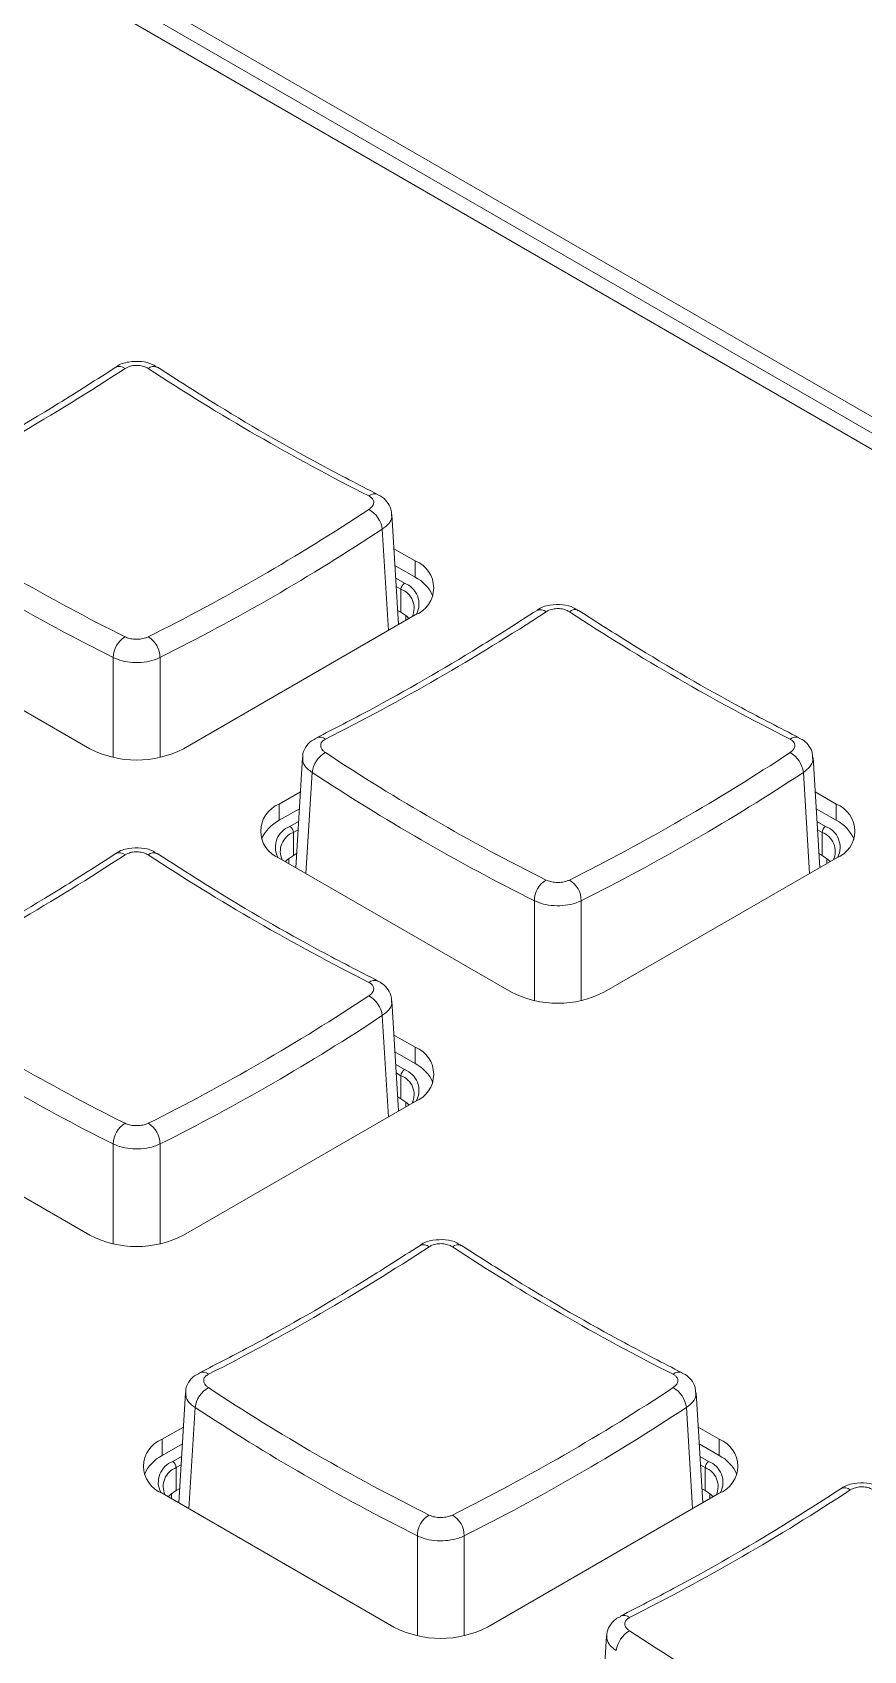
# Model space of a CAD drawing. Header units: millimetres. Extents: x 69 to 580, y 43 to 425.
# Drawn here: x 413.33 to 425.89, y 376.12 to 400.57 of the extents above; entities that cross this region are included whole.
import ezdxf

# ---------------------------------------------------------------- set-up
doc = ezdxf.new("R2010")
doc.units = ezdxf.units.MM

msp = doc.modelspace()

# ---------------------------------------------------------------- linework, layer by layer
at = {"color": 7, "linetype": 'Continuous', "lineweight": 15}
for p, q in [((549.2342, 323.6282), (406.8229, 405.8405)), ((406.3986, 405.5956), (455.2067, 377.4193)), ((549.2342, 323.3832), (406.8229, 405.5955)), ((418.862, 391.6252), (418.7615, 393.2873)), ((419.111, 392.5853), (418.7928, 392.769)), ((419.111, 392.3403), (419.111, 392.5853)), ((419.111, 392.3403), (418.8082, 392.5152)), ((418.8989, 391.8096), (418.8989, 392.1566)), ((410.6964, 391.7689), (414.1966, 389.7483)), ((415.6108, 389.7483), (419.111, 391.7689)), ((418.8989, 391.8096), (418.8491, 391.8383)), ((417.4099, 389.6135), (417.3094, 387.9513)), ((425.226, 387.9513), (425.1254, 389.6135)), ((417.3786, 389.0952), (417.0604, 388.9115)), ((425.475, 388.9115), (425.1568, 389.0952)), ((417.0604, 388.6665), (417.0604, 388.9115)), ((417.3632, 388.8413), (417.0604, 388.6665)), ((425.475, 388.6665), (425.1721, 388.8413)), ((425.475, 388.6665), (425.475, 388.9115)), ((417.2725, 388.1358), (417.2725, 388.4828)), ((425.2628, 388.1358), (425.2628, 388.4828)), ((417.0604, 388.0951), (420.5606, 386.0745)), ((417.3223, 388.1645), (417.2725, 388.1358)), ((421.9748, 386.0745), (425.475, 388.0951)), ((425.2628, 388.1358), (425.2131, 388.1645)), ((418.862, 384.2775), (418.7615, 385.9396)), ((419.111, 385.2376), (418.7928, 385.4213)), ((419.111, 384.9927), (418.8082, 385.1675)), ((419.111, 384.9927), (419.111, 385.2376)), ((418.8989, 384.4619), (418.8989, 384.809)), ((410.6964, 384.4212), (414.1966, 382.4006)), ((415.6108, 382.4006), (419.111, 384.4212)), ((418.8989, 384.4619), (418.8491, 384.4907)), ((415.6422, 380.0207), (415.5415, 378.3569)), ((423.4582, 378.3585), (423.3577, 380.0207)), ((415.6108, 379.5024), (415.2912, 379.3178)), ((423.7057, 379.3178), (423.3891, 379.5006)), ((415.2912, 379.0729), (415.2912, 379.3178)), ((415.5955, 379.2485), (415.2912, 379.0729)), ((423.7057, 379.0729), (423.4045, 379.2468)), ((423.7057, 379.0729), (423.7057, 379.3178)), ((415.5033, 378.5421), (415.5033, 378.8892)), ((423.4936, 378.5421), (423.4936, 378.8892)), ((415.2912, 378.5014), (418.7913, 376.4808)), ((415.5545, 378.5717), (415.5033, 378.5421)), ((420.2056, 376.4808), (423.7057, 378.5014)), ((423.4936, 378.5421), (423.4454, 378.5699)), ((422.0061, 376.3469), (421.9055, 374.683))]:
    msp.add_line(p, q, dxfattribs=at)
at = {"color": 8, "linetype": 'Continuous', "lineweight": 15}
for p, q in [((418.7083, 391.5364), (418.6159, 393.0648)), ((418.8197, 392.3248), (418.9519, 392.2485)), ((418.8989, 392.1566), (418.8274, 392.1979)), ((418.9696, 391.7619), (418.9696, 391.6873)), ((414.5504, 389.6164), (414.5504, 391.1258)), ((415.2571, 391.1258), (415.2571, 389.6164)), ((417.5555, 389.3909), (417.4631, 387.8626)), ((425.0723, 387.8626), (424.9799, 389.3909)), ((417.2195, 388.5747), (417.3517, 388.651)), ((417.344, 388.5241), (417.2725, 388.4828)), ((425.1837, 388.651), (425.3159, 388.5747)), ((425.2628, 388.4828), (425.1913, 388.5241)), ((417.2018, 388.0881), (417.2018, 388.0134)), ((425.3336, 388.0881), (425.3336, 388.0134)), ((420.9144, 385.9426), (420.9144, 387.4519)), ((421.621, 387.4519), (421.621, 385.9426)), ((418.7083, 384.1888), (418.6159, 385.7171)), ((418.8197, 384.9772), (418.9519, 384.9008)), ((418.8989, 384.809), (418.8274, 384.8503)), ((418.9696, 384.4142), (418.9696, 384.3396)), ((414.5504, 382.2688), (414.5504, 383.7781)), ((415.2571, 383.7781), (415.2571, 382.2688)), ((415.7878, 379.7981), (415.6952, 378.2682)), ((423.3045, 378.2698), (423.2121, 379.7981)), ((415.4503, 378.981), (415.584, 379.0582)), ((415.5763, 378.9313), (415.5033, 378.8892)), ((423.416, 379.0564), (423.5466, 378.981)), ((423.4936, 378.8892), (423.4237, 378.9295)), ((415.4326, 378.4944), (415.4326, 378.4198)), ((423.5643, 378.4944), (423.5643, 378.4198)), ((419.1466, 376.3486), (419.1466, 377.8591)), ((419.8533, 377.8591), (419.8533, 376.3493))]:
    msp.add_line(p, q, dxfattribs=at)
at = {"color": 7, "linetype": 'Continuous', "lineweight": 15, "flags": 128}
for points in [[(419.0196, 391.7161), (418.9859, 391.7484), (418.8989, 391.8096)], [(417.2725, 388.1358), (417.1855, 388.0745), (417.1518, 388.0423)], [(425.3836, 388.0423), (425.3499, 388.0745), (425.2628, 388.1358)], [(419.0196, 384.3685), (418.9859, 384.4007), (418.8989, 384.4619)], [(415.5033, 378.5421), (415.4162, 378.4809), (415.3826, 378.4487)], [(423.6143, 378.4487), (423.5807, 378.4809), (423.4936, 378.5421)]]:
    msp.add_lwpolyline(points, dxfattribs=at)
at = {"color": 8, "linetype": 'Continuous', "lineweight": 15}
for centre, radius, start, end in [((414.6432, 395.3946), 0.1288, 48.62858, 113.97007), ((415.1634, 395.3999), 0.1243, 64.67856, 132.7062), ((418.4999, 393.4648), 0.1326, 67.227, 130.28496), ((418.8355, 391.9342), 0.3351, 333.16409, 69.67721), ((421.0072, 391.7208), 0.1288, 48.62778, 113.97087), ((421.5274, 391.7261), 0.1243, 64.67677, 132.71113), ((417.6709, 389.787), 0.1361, 50.59763, 111.91411), ((424.8639, 389.791), 0.1326, 67.22962, 130.28548), ((417.3359, 388.2604), 0.3351, 110.32053, 206.83817), ((425.1995, 388.2604), 0.3351, 333.16197, 69.67933), ((414.6432, 388.047), 0.1288, 48.62631, 113.97156), ((415.1634, 388.0523), 0.1243, 64.68018, 132.70817), ((418.4999, 386.1171), 0.1326, 67.23046, 130.28465), ((418.8355, 384.5866), 0.3351, 333.16176, 69.67919), ((419.7596, 382.1333), 0.1243, 64.67892, 132.70786), ((415.9031, 380.1943), 0.136, 50.5843, 111.92835), ((423.0961, 380.1982), 0.1326, 67.2272, 130.28633), ((415.5666, 378.6668), 0.3351, 110.32119, 206.83751), ((423.4302, 378.6668), 0.3351, 333.16282, 69.67813), ((422.2671, 376.5205), 0.136, 50.5843, 111.92835)]:
    msp.add_arc(centre, radius, start, end, dxfattribs=at)
at = {"color": 7, "linetype": 'Continuous', "lineweight": 15}
for centre, radius, start, end in [((396.0092, 424.0661), 34.1604, 296.76618, 303.22844), ((433.7975, 424.0648), 34.1588, 236.77142, 243.23396), ((428.9604, 419.9427), 31.86, 236.53799, 243.46739), ((400.846, 419.9445), 31.862, 296.53283, 303.46179), ((418.214, 393.0108), 0.4055, 7.64986, 60.42118), ((428.8841, 419.8339), 32.0875, 236.53799, 243.46739), ((400.9242, 419.8323), 32.0857, 296.53242, 303.46221), ((418.9561, 392.1771), 0.4366, 290.78266, 69.2166), ((418.8443, 391.8177), 0.5868, 23.81631, 62.96846), ((419.014, 392.1514), 0.1153, 122.6058, 177.39358), ((418.7931, 391.8719), 0.3037, 335.19453, 69.61885), ((402.3731, 420.3923), 34.1604, 296.76618, 303.22844), ((440.1615, 420.391), 34.1588, 236.77142, 243.23396), ((414.9102, 391.1277), 0.3598, 120.36725, 180.31417), ((414.8973, 391.1278), 0.3598, 359.68366, 59.63491), ((414.9037, 391.113), 1.537, 242.60949, 297.39069), ((417.9574, 389.337), 0.4055, 119.57794, 172.34963), ((435.3244, 416.2689), 31.86, 236.53799, 243.46739), ((407.2118, 416.2676), 31.8585, 296.53245, 303.46217), ((424.5779, 389.3369), 0.4055, 7.65129, 60.4206), ((435.2481, 416.16), 32.0875, 236.53799, 243.46739), ((407.2864, 416.1615), 32.0892, 296.5328, 303.46183), ((417.2153, 388.5033), 0.4366, 110.78289, 249.21655), ((425.32, 388.5033), 0.4366, 290.78382, 69.21618), ((417.3271, 388.1439), 0.5868, 117.03066, 156.18332), ((417.3783, 388.1981), 0.3037, 110.37971, 204.80769), ((417.1574, 388.4776), 0.1153, 2.60347, 57.3955), ((425.378, 388.4776), 0.1153, 122.6058, 177.39358), ((425.1571, 388.1981), 0.3037, 335.19249, 69.62089), ((425.2083, 388.1438), 0.5868, 23.81718, 62.9681), ((396.0092, 416.7184), 34.1603, 296.76618, 303.22844), ((433.7974, 416.7169), 34.1586, 236.77139, 243.23399), ((421.2741, 387.4539), 0.3598, 120.36283, 180.31859), ((421.2612, 387.4539), 0.3598, 359.68524, 59.63431), ((428.9604, 412.595), 31.86, 236.53799, 243.46739), ((400.8478, 412.5937), 31.8585, 296.53245, 303.46217), ((418.214, 385.6631), 0.4055, 7.65211, 60.42074), ((421.2677, 387.4392), 1.537, 242.6098, 297.39014), ((428.8838, 412.4856), 32.0869, 236.53792, 243.46746), ((400.9225, 412.4877), 32.0893, 296.5328, 303.46183), ((418.9561, 384.8294), 0.4366, 290.78386, 69.21633), ((419.014, 384.8037), 0.1153, 122.60519, 177.3942), ((418.7931, 384.5243), 0.3037, 335.19343, 69.61995), ((418.8443, 384.47), 0.5868, 23.81746, 62.96825), ((414.9102, 383.7801), 0.3598, 120.36283, 180.31859), ((414.8972, 383.7801), 0.3598, 359.68524, 59.63431), ((414.9037, 383.7653), 1.537, 242.6098, 297.39014), ((400.6054, 410.7995), 34.1603, 296.76618, 303.22844), ((419.2394, 382.128), 0.1288, 48.62655, 113.97211), ((438.3941, 410.7988), 34.1596, 236.77149, 243.23389), ((416.1897, 379.7442), 0.4055, 119.57861, 172.34886), ((433.5564, 406.6757), 31.8595, 236.53794, 243.46743), ((405.444, 406.6748), 31.8585, 296.53245, 303.46217), ((422.8102, 379.7442), 0.4055, 7.65098, 60.42139), ((433.4802, 406.5669), 32.0872, 236.53795, 243.46743), ((405.5195, 406.5672), 32.0875, 296.53261, 303.46201), ((415.4461, 378.9096), 0.4366, 110.78318, 249.21664), ((423.5508, 378.9096), 0.4366, 290.78328, 69.21653), ((415.5578, 378.5502), 0.5868, 117.03156, 156.18242), ((415.3882, 378.8839), 0.1153, 2.60347, 57.3955), ((423.6087, 378.8839), 0.1153, 122.60519, 177.3942), ((423.4391, 378.5502), 0.5868, 23.81703, 62.96843), ((415.6091, 378.6045), 0.3037, 110.38093, 204.80647), ((423.3878, 378.6045), 0.3037, 335.19445, 69.61893), ((406.9693, 407.1257), 34.1603, 296.76618, 303.22844), ((425.6034, 378.4542), 0.1288, 48.62655, 113.97211), ((419.5064, 377.8611), 0.3598, 120.36511, 180.31619), ((419.4934, 377.8611), 0.3598, 359.68425, 59.6353), ((419.4984, 377.8455), 1.537, 242.60962, 297.39044), ((422.5536, 376.0703), 0.4055, 119.57861, 172.34886), ((439.9203, 403.0019), 31.8595, 236.53794, 243.46743)]:
    msp.add_arc(centre, radius, start, end, dxfattribs=at)
for points, knots in [([(415.2122, 395.5063), (415.1902, 395.5224), (415.1231, 395.5715), (414.9711, 395.6048), (414.7818, 395.5958), (414.6438, 395.5592), (414.594, 395.5129), (414.5914, 395.5105)], [0, 0, 0, 0, 0.1275076, 0.3902997, 0.6779237, 0.9837455, 1, 1, 1, 1]), ([(415.0791, 395.4913), (415.0575, 395.5029), (415.0141, 395.5261), (414.9313, 395.5406), (414.8471, 395.5375), (414.7768, 395.519), (414.7421, 395.4991), (414.7283, 395.4913)], [0, 0, 0, 0, 0.2147602, 0.429548, 0.6441982, 0.8587935, 1, 1, 1, 1]), ([(414.5905, 395.512), (414.2999, 395.326), (413.4569, 394.7863), (412.3433, 394.1452), (411.5249, 393.725), (411.2561, 393.5871)], [0, 0, 0, 0, 0.2610219, 0.7573406, 1, 1, 1, 1]), ([(418.5513, 393.5871), (418.2623, 393.7357), (417.4235, 394.167), (416.3098, 394.8116), (415.4871, 395.3389), (415.217, 395.512)], [0, 0, 0, 0, 0.2609574, 0.7573234, 1, 1, 1, 1]), ([(418.4141, 393.3635), (418.4319, 393.3774), (418.4673, 393.4052), (418.4895, 393.4547), (418.4847, 393.5029), (418.4565, 393.5413), (418.4262, 393.559), (418.4141, 393.566)], [0, 0, 0, 0, 0.2147681, 0.4295444, 0.6441914, 0.8587872, 1, 1, 1, 1]), ([(418.7558, 393.287), (418.7545, 393.3145), (418.7509, 393.3848), (418.6907, 393.482), (418.6192, 393.5539), (418.565, 393.5763), (418.5489, 393.583)], [0, 0, 0, 0, 0.2133738, 0.5451831, 0.8654266, 1, 1, 1, 1]), ([(421.5761, 391.8325), (421.5542, 391.8485), (421.4871, 391.8977), (421.335, 391.931), (421.1458, 391.9219), (421.0078, 391.8854), (420.9579, 391.839), (420.9554, 391.8367)], [0, 0, 0, 0, 0.1275079, 0.3902908, 0.677923, 0.9837455, 1, 1, 1, 1]), ([(421.4431, 391.8174), (421.4214, 391.829), (421.3781, 391.8522), (421.2953, 391.8668), (421.2111, 391.8636), (421.1408, 391.8452), (421.1061, 391.8253), (421.0923, 391.8174)], [0, 0, 0, 0, 0.2147764, 0.4295447, 0.6442049, 0.8587975, 1, 1, 1, 1]), ([(420.9544, 391.8382), (420.6639, 391.6522), (419.8208, 391.1125), (418.7073, 390.4714), (417.8888, 390.0512), (417.6201, 389.9132)], [0, 0, 0, 0, 0.2610219, 0.7573406, 1, 1, 1, 1]), ([(424.9153, 389.9132), (424.6263, 390.0618), (423.7874, 390.4931), (422.6737, 391.1377), (421.8511, 391.665), (421.581, 391.8382)], [0, 0, 0, 0, 0.260957, 0.7573222, 1, 1, 1, 1]), ([(414.7283, 391.4382), (414.75, 391.4294), (414.7933, 391.4117), (414.8761, 391.4006), (414.9603, 391.403), (415.0306, 391.4171), (415.0654, 391.4322), (415.0791, 391.4382)], [0, 0, 0, 0, 0.2147764, 0.4295438, 0.6441997, 0.8587959, 1, 1, 1, 1]), ([(415.2571, 391.1258), (415.2293, 391.1132), (415.1594, 391.0815), (415.0177, 391.0521), (414.8482, 391.0471), (414.6813, 391.0703), (414.594, 391.1073), (414.5504, 391.1258)], [0, 0, 0, 0, 0.1411807, 0.3557855, 0.5704648, 0.7852562, 1, 1, 1, 1]), ([(417.6239, 389.9069), (417.5975, 389.8953), (417.5287, 389.865), (417.4551, 389.772), (417.4095, 389.6775), (417.414, 389.6237), (417.415, 389.6129)], [0, 0, 0, 0, 0.222479, 0.5800415, 0.9155865, 1, 1, 1, 1]), ([(425.1198, 389.6131), (425.1184, 389.6407), (425.1149, 389.711), (425.0547, 389.8082), (424.9831, 389.8801), (424.9289, 389.9025), (424.9129, 389.9091)], [0, 0, 0, 0, 0.2133771, 0.545176, 0.8654245, 1, 1, 1, 1]), ([(417.7573, 389.8922), (417.7396, 389.881), (417.7041, 389.8588), (417.6819, 389.8127), (417.6868, 389.7637), (417.7149, 389.7209), (417.7452, 389.6985), (417.7573, 389.6896)], [0, 0, 0, 0, 0.21476537, 0.42953792, 0.64419184, 0.85878632, 1, 1, 1, 1]), ([(424.7781, 389.6896), (424.7958, 389.7035), (424.8312, 389.7313), (424.8535, 389.7809), (424.8486, 389.8291), (424.8204, 389.8675), (424.7901, 389.8851), (424.7781, 389.8922)], [0, 0, 0, 0, 0.2147715, 0.4295511, 0.6441871, 0.858804, 1, 1, 1, 1]), ([(415.2122, 388.1586), (415.1902, 388.1747), (415.1231, 388.2238), (414.9711, 388.2571), (414.7818, 388.2481), (414.6438, 388.2115), (414.594, 388.1652), (414.5914, 388.1629)], [0, 0, 0, 0, 0.1275074, 0.390292, 0.6779202, 0.9837481, 1, 1, 1, 1]), ([(415.0791, 388.1436), (415.0575, 388.1552), (415.0141, 388.1784), (414.9313, 388.193), (414.8471, 388.1898), (414.7768, 388.1713), (414.7421, 388.1515), (414.7283, 388.1436)], [0, 0, 0, 0, 0.2147756, 0.4295455, 0.6442014, 0.8587932, 1, 1, 1, 1]), ([(414.5905, 388.1643), (414.2999, 387.9783), (413.4569, 387.4386), (412.3433, 386.7975), (411.5249, 386.3774), (411.2561, 386.2394)], [0, 0, 0, 0, 0.261022, 0.7573405, 1, 1, 1, 1]), ([(418.5514, 386.2394), (418.2623, 386.388), (417.4235, 386.8193), (416.3098, 387.4639), (415.4871, 387.9912), (415.217, 388.1643)], [0, 0, 0, 0, 0.260957, 0.7573222, 1, 1, 1, 1]), ([(421.0923, 387.7644), (421.1139, 387.7555), (421.1573, 387.7379), (421.2401, 387.7268), (421.3243, 387.7292), (421.3946, 387.7433), (421.4293, 387.7584), (421.4431, 387.7644)], [0, 0, 0, 0, 0.2147607, 0.4295481, 0.6441944, 0.8587938, 1, 1, 1, 1]), ([(421.621, 387.4519), (421.5933, 387.4394), (421.5233, 387.4077), (421.3817, 387.3783), (421.2121, 387.3732), (421.0453, 387.3964), (420.958, 387.4334), (420.9144, 387.4519)], [0, 0, 0, 0, 0.1411821, 0.3557839, 0.5704637, 0.7852557, 1, 1, 1, 1]), ([(418.7558, 385.9393), (418.7545, 385.9668), (418.7509, 386.0372), (418.6908, 386.1343), (418.6192, 386.2062), (418.565, 386.2287), (418.5489, 386.2353)], [0, 0, 0, 0, 0.2133748, 0.5451748, 0.8654233, 1, 1, 1, 1]), ([(418.4141, 386.0158), (418.4319, 386.0297), (418.4673, 386.0575), (418.4895, 386.107), (418.4847, 386.1552), (418.4565, 386.1936), (418.4262, 386.2113), (418.4141, 386.2183)], [0, 0, 0, 0, 0.2147751, 0.4295494, 0.6441908, 0.8588047, 1, 1, 1, 1]), ([(414.7283, 384.0905), (414.75, 384.0817), (414.7933, 384.064), (414.8761, 384.0529), (414.9603, 384.0554), (415.0306, 384.0694), (415.0654, 384.0845), (415.0791, 384.0905)], [0, 0, 0, 0, 0.2147607, 0.4295481, 0.6441944, 0.8587938, 1, 1, 1, 1]), ([(415.2571, 383.7781), (415.2293, 383.7655), (415.1594, 383.7339), (415.0177, 383.7044), (414.8482, 383.6994), (414.6813, 383.7226), (414.594, 383.7596), (414.5504, 383.7781)], [0, 0, 0, 0, 0.1411845, 0.355784, 0.5704638, 0.7852557, 1, 1, 1, 1]), ([(419.8084, 382.2397), (419.7864, 382.2557), (419.7193, 382.3049), (419.5673, 382.3382), (419.378, 382.3291), (419.24, 382.2926), (419.1902, 382.2462), (419.1876, 382.2439)], [0, 0, 0, 0, 0.1275066, 0.3902953, 0.677921, 0.9837455, 1, 1, 1, 1]), ([(419.1867, 382.2454), (418.8961, 382.0594), (418.0531, 381.5197), (416.9395, 380.8786), (416.1211, 380.4584), (415.8523, 380.3204)], [0, 0, 0, 0, 0.2610223, 0.7573406, 1, 1, 1, 1]), ([(419.6753, 382.2246), (419.6537, 382.2362), (419.6103, 382.2594), (419.5275, 382.274), (419.4433, 382.2708), (419.373, 382.2524), (419.3383, 382.2325), (419.3245, 382.2246)], [0, 0, 0, 0, 0.2147686, 0.4295492, 0.6442011, 0.8587953, 1, 1, 1, 1]), ([(423.1475, 380.3204), (422.8585, 380.469), (422.0197, 380.9003), (420.906, 381.5449), (420.0833, 382.0722), (419.8132, 382.2454)], [0, 0, 0, 0, 0.2609572, 0.7573228, 1, 1, 1, 1]), ([(415.8561, 380.3141), (415.8298, 380.3025), (415.761, 380.2722), (415.6874, 380.1792), (415.6417, 380.0847), (415.6463, 380.0309), (415.6472, 380.0201)], [0, 0, 0, 0, 0.222477, 0.580042, 0.9155822, 1, 1, 1, 1]), ([(415.9895, 380.2994), (415.9718, 380.2882), (415.9364, 380.266), (415.9142, 380.2199), (415.919, 380.1709), (415.9472, 380.1281), (415.9775, 380.1057), (415.9895, 380.0968)], [0, 0, 0, 0, 0.2147686, 0.4295449, 0.6441989, 0.858795, 1, 1, 1, 1]), ([(423.0103, 380.0968), (423.028, 380.1107), (423.0635, 380.1385), (423.0857, 380.1881), (423.0808, 380.2363), (423.0527, 380.2747), (423.0224, 380.2924), (423.0103, 380.2994)], [0, 0, 0, 0, 0.21476881, 0.42954317, 0.6441989, 0.85879519, 1, 1, 1, 1]), ([(423.352, 380.0203), (423.3507, 380.0479), (423.3471, 380.1182), (423.2869, 380.2154), (423.2154, 380.2873), (423.1612, 380.3097), (423.1451, 380.3163)], [0, 0, 0, 0, 0.2133665, 0.5451751, 0.8654322, 1, 1, 1, 1]), ([(426.1723, 378.5658), (426.1504, 378.5819), (426.0833, 378.6311), (425.9312, 378.6643), (425.742, 378.6553), (425.604, 378.6187), (425.5541, 378.5724), (425.5516, 378.5701)], [0, 0, 0, 0, 0.1275066, 0.3902953, 0.677921, 0.9837455, 1, 1, 1, 1]), ([(425.5506, 378.5715), (425.2601, 378.3855), (424.417, 377.8458), (423.3035, 377.2047), (422.485, 376.7846), (422.2163, 376.6466)], [0, 0, 0, 0, 0.2610223, 0.7573406, 1, 1, 1, 1]), ([(426.0393, 378.5508), (426.0176, 378.5624), (425.9743, 378.5856), (425.8915, 378.6002), (425.8073, 378.597), (425.737, 378.5785), (425.7022, 378.5587), (425.6885, 378.5508)], [0, 0, 0, 0, 0.2147686, 0.4295492, 0.6442011, 0.8587953, 1, 1, 1, 1]), ([(419.3245, 378.1716), (419.3462, 378.1627), (419.3895, 378.1451), (419.4723, 378.134), (419.5565, 378.1364), (419.6268, 378.1505), (419.6616, 378.1656), (419.6753, 378.1716)], [0, 0, 0, 0, 0.2147687, 0.4295478, 0.6441994, 0.8587956, 1, 1, 1, 1]), ([(419.8533, 377.8591), (419.8255, 377.8466), (419.7555, 377.8149), (419.6139, 377.7855), (419.4444, 377.7804), (419.2775, 377.8036), (419.1902, 377.8406), (419.1466, 377.8591)], [0, 0, 0, 0, 0.1411815, 0.355784, 0.5704647, 0.7852602, 1, 1, 1, 1]), ([(422.2201, 376.6403), (422.1937, 376.6287), (422.1249, 376.5984), (422.0513, 376.5054), (422.0057, 376.4109), (422.0102, 376.3571), (422.0111, 376.3463)], [0, 0, 0, 0, 0.2224771, 0.5800418, 0.9155821, 1, 1, 1, 1]), ([(422.3535, 376.6255), (422.3358, 376.6144), (422.3003, 376.5922), (422.2781, 376.5461), (422.283, 376.4971), (422.3111, 376.4543), (422.3414, 376.4319), (422.3535, 376.423)], [0, 0, 0, 0, 0.2147686, 0.4295449, 0.6441989, 0.858795, 1, 1, 1, 1])]:
    msp.add_open_spline(points, degree=3, knots=knots, dxfattribs=at)
at = {"color": 8, "linetype": 'Continuous', "lineweight": 15}
for points, knots in [([(418.7545, 393.2868), (418.757, 393.2731), (418.765, 393.2274), (418.7212, 393.1466), (418.651, 393.092), (418.6159, 393.0648)], [0, 0, 0, 0, 0.1770825, 0.5885905, 1, 1, 1, 1]), ([(417.5555, 389.3909), (417.5315, 389.4084), (417.4708, 389.4524), (417.4146, 389.5304), (417.4148, 389.5879), (417.4149, 389.6129)], [0, 0, 0, 0, 0.2708155, 0.68245, 1, 1, 1, 1]), ([(425.1185, 389.613), (425.1209, 389.5992), (425.129, 389.5536), (425.0851, 389.4727), (425.0149, 389.4182), (424.9799, 389.3909)], [0, 0, 0, 0, 0.1770937, 0.5885961, 1, 1, 1, 1]), ([(418.7545, 385.9391), (418.757, 385.9254), (418.765, 385.8798), (418.7212, 385.7989), (418.651, 385.7444), (418.6159, 385.7171)], [0, 0, 0, 0, 0.1770977, 0.5885983, 1, 1, 1, 1]), ([(415.7878, 379.7981), (415.7637, 379.8156), (415.703, 379.8596), (415.6468, 379.9376), (415.647, 379.9951), (415.6471, 380.0201)], [0, 0, 0, 0, 0.2708061, 0.6824559, 1, 1, 1, 1]), ([(423.3507, 380.0202), (423.3532, 380.0064), (423.3612, 379.9608), (423.3174, 379.8799), (423.2472, 379.8254), (423.2121, 379.7981)], [0, 0, 0, 0, 0.1770921, 0.5885955, 1, 1, 1, 1]), ([(422.1517, 376.1243), (422.1276, 376.1418), (422.067, 376.1857), (422.0108, 376.2637), (422.011, 376.3212), (422.0111, 376.3463)], [0, 0, 0, 0, 0.2708066, 0.6824486, 1, 1, 1, 1])]:
    msp.add_open_spline(points, degree=3, knots=knots, dxfattribs=at)

doc.saveas('drawing.dxf')
